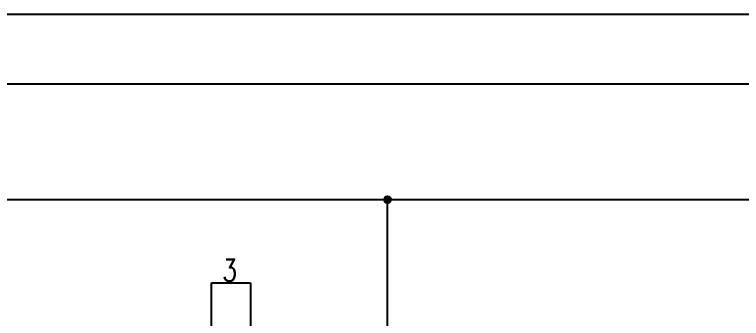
# Model space of a CAD drawing. Header units: millimetres. Extents: x 123.5 to 144.3, y 105.4 to 121.6.
# Drawn here: x 127.1 to 133.38, y 118.96 to 121.59 of the extents above; entities that cross this region are included whole.
import ezdxf
from ezdxf.enums import TextEntityAlignment as Align

# ---------------------------------------------------------------- set-up
doc = ezdxf.new("R2010")
doc.units = ezdxf.units.MM
for name, color, linetype in [('BLK_12AWG', 7, 'Continuous'), ('SYMS', 7, 'Continuous'), ('WIRES', 7, 'Continuous')]:
    doc.layers.add(name, color=color, linetype=linetype)
doc.layers.add('WIRENO', color=7, linetype='Continuous', true_color=0x000000)
doc.styles.add('WD', font='romans.shx')

# ---------------------------------------------------------------- blocks, each defined once
blk = doc.blocks.new('WDDOT')
for radius in [0.03, 0.0187, 0.00929]:
    blk.add_circle((0, 0), radius)
blk = doc.blocks.new('WD_WNH')
at = {"linetype": 'Continuous', "style": 'WD', "width": 0.8}
blk.add_attdef('WIRENO', text='', height=0.125, dxfattribs=at).set_placement((0, 0.0625), align=Align.CENTER)
at = {"style": 'WD', "flags": 1}
for tag, p in [('W01USER', (0, 0.0781)), ('W02USER', (0, 0.0703)), ('W03USER', (0, 0.0625)), ('W04USER', (0, 0.0547)), ('W05USER', (0, 0.0469)), ('W06USER', (0, 0.0391)), ('W07USER', (0, 0.0312)), ('W08USER', (0, 0.0234)), ('W09USER', (0, 0.0156)), ('W10USER', (0, 0.0078))]:
    blk.add_attdef(tag, text='', height=0.005, dxfattribs=at).set_placement(p, align=Align.CENTER)

msp = doc.modelspace()

# ---------------------------------------------------------------- linework, layer by layer
at = {"color": 7, "linetype": 'Continuous'}
msp.add_line((144.2555, 121.5905), (123.5055, 121.5905), dxfattribs=at)
at = {"layer": 'BLK_12AWG'}
for p, q in [((124.4182, 120.99), (142.7932, 120.99)), ((124.4182, 119.99), (142.7932, 119.99)), ((130.3229, 119.9568), (130.3229, 119.99)), ((130.3226, 117.1789), (130.3226, 119.9568))]:
    msp.add_line(p, q, dxfattribs=at)
at = {"layer": 'WIRES'}
for p, q in [((128.799, 117.197), (128.799, 119.2702)), ((128.799, 119.2702), (129.1369, 119.2702)), ((129.1369, 119.2702), (129.1369, 118.6993))]:
    msp.add_line(p, q, dxfattribs=at)

# ---------------------------------------------------------------- block references
at = {"layer": 'SYMS'}
msp.add_blockref('WDDOT', (130.3229, 119.99), dxfattribs=at)
at = {"layer": 'WIRENO'}
ref = msp.add_blockref('WD_WNH', (128.958, 119.1913), dxfattribs=dict(at, xscale=1.5, yscale=1.5, zscale=1.5))
ref.add_attrib('WIRENO', '3', dxfattribs={"linetype": 'Continuous', "height": 0.1875, "style": 'WD', "width": 0.8}).set_placement((128.958, 119.2851), align=Align.CENTER)

doc.saveas('drawing.dxf')
